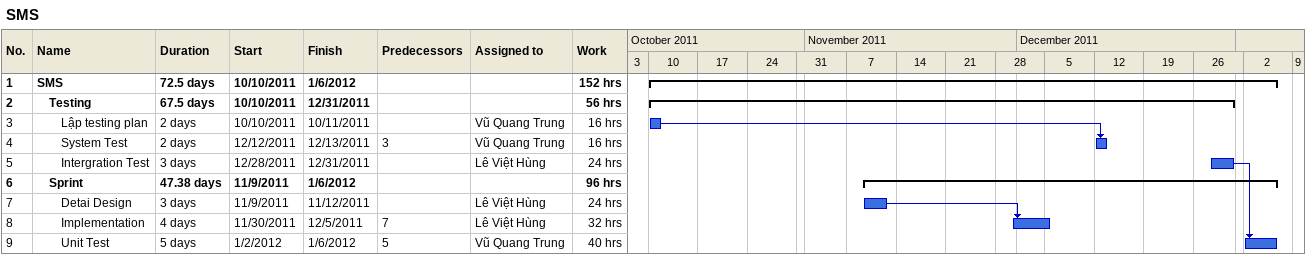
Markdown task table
SMS

| ID | Level | Task | Duration | Start | Finish | Predecessors | Resources | Work (h) |
|---|---|---|---|---|---|---|---|---|
| 1 | 1 | **SMS** | 72.5d | 2011-10-10 | 2012-01-06 |  |  | 152 |
| 2 | 2 | **Testing** | 67.5d | 2011-10-10 | 2011-12-31 |  |  | 56 |
| 3 | 3 | Lập testing plan | 2d | 2011-10-10 | 2011-10-11 |  | Vũ Quang Trung | 16 |
| 4 | 3 | System Test | 2d | 2011-12-12 | 2011-12-13 | 3 | Vũ Quang Trung | 16 |
| 5 | 3 | Intergration Test | 3d | 2011-12-28 | 2011-12-31 |  | Lê Việt Hùng | 24 |
| 6 | 2 | **Sprint** | 47.38d | 2011-11-09 | 2012-01-06 |  |  | 96 |
| 7 | 3 | Detai Design | 3d | 2011-11-09 | 2011-11-12 |  | Lê Việt Hùng | 24 |
| 8 | 3 | Implementation | 4d | 2011-11-30 | 2011-12-05 | 7 | Lê Việt Hùng | 32 |
| 9 | 3 | Unit Test | 5d | 2012-01-02 | 2012-01-06 | 5 | Vũ Quang Trung | 40 |
